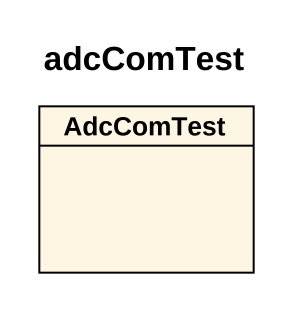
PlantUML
@startuml
title adcComTest
hide circle
hide empty members
class AdcComTest
@enduml
